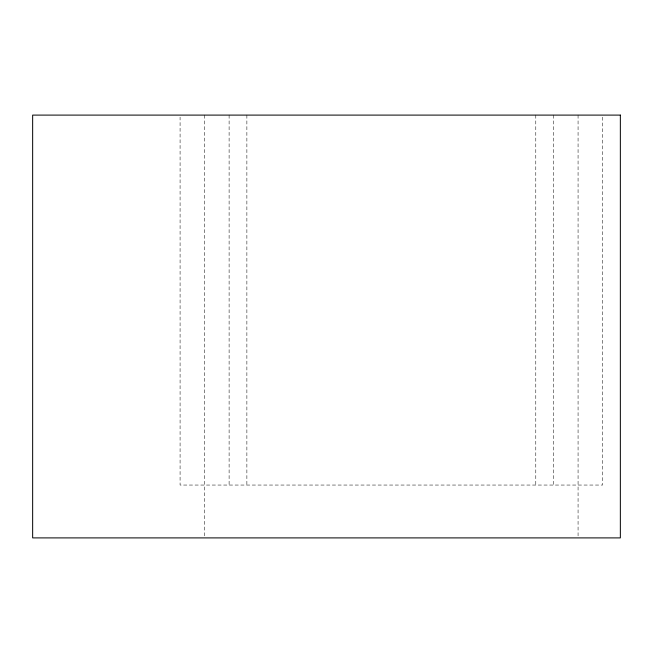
<?xml version="1.0" encoding="UTF-8"?>
<svg xmlns="http://www.w3.org/2000/svg" width="653" height="653" viewBox="0 0 653 653"><rect width="100%" height="100%" fill="white"/><g stroke="black" fill="none" stroke-linecap="round" stroke-linejoin="round"><path stroke-width="0.49" stroke-dasharray="3.27 2.45" d="M602.58 117.132L602.58 485.048L180.081 485.048L180.081 117.132M578.068 115.099L578.068 535.868M553.556 115.099L553.556 485.048M535.787 115.099L535.787 485.048M246.875 115.099L246.875 485.048M229.105 115.099L229.105 485.048M204.593 115.099L204.593 535.868"/><path stroke-width="0.98" d="M620.35 115.099L32.65 115.099L32.65 537.901L620.35 537.901L620.35 115.099"/></g></svg>
